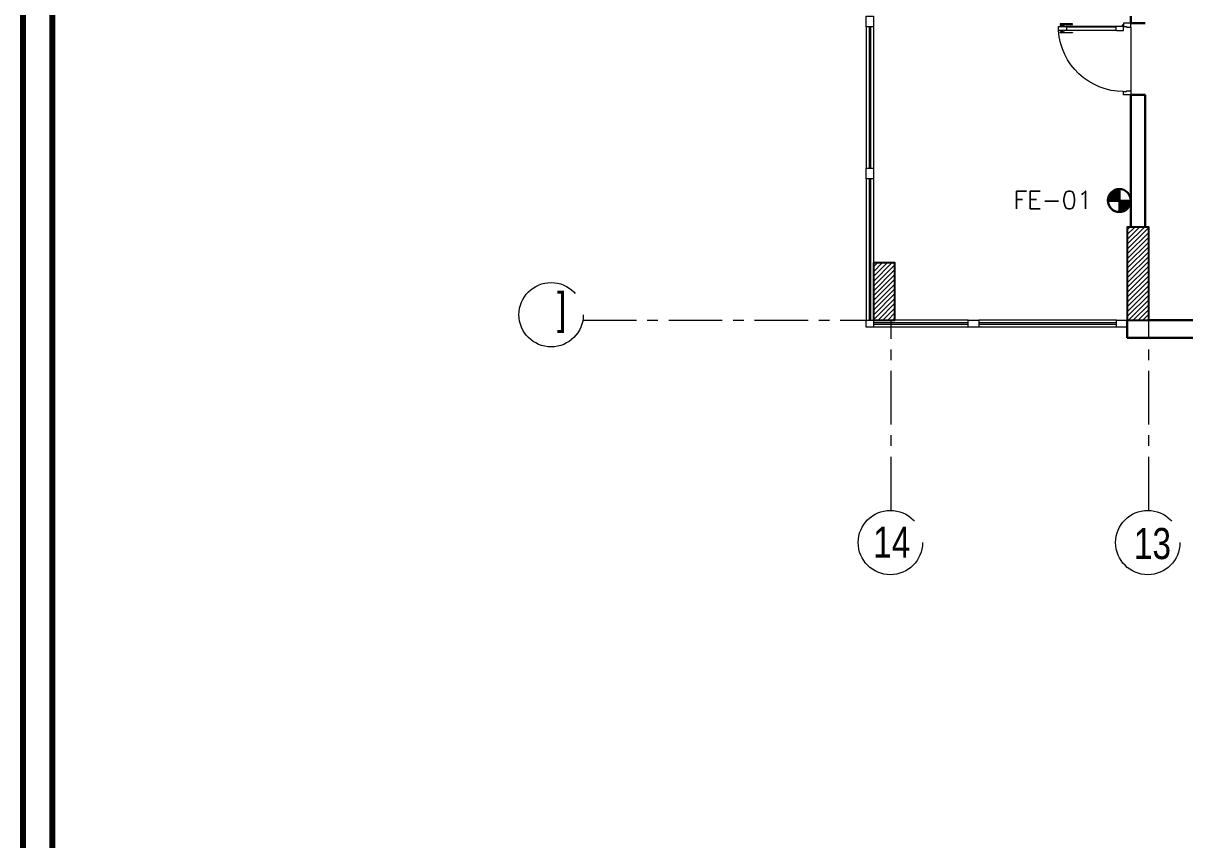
# Model space of a CAD drawing. Extents: x 846 to 947, y 375 to 797.
# Drawn here: x 846.37 to 862.61, y 692.15 to 703.57 of the extents above; entities that cross this region are included whole.
import ezdxf

# ---------------------------------------------------------------- set-up
doc = ezdxf.new("R2010")
doc.units = 0
doc.header["$MEASUREMENT"] = 0
doc.linetypes.add('CENTERX2', pattern=[4, 2.5, -0.5, 0.5, -0.5])
for name, color, linetype, lineweight in [('axis', 252, 'CENTERX2', 5), ('Column', 252, 'CONTINUOUS', 25), ('DOOR', 252, 'CONTINUOUS', 9), ('elev', 252, 'CONTINUOUS', 9), ('FF TEXT', 5, 'CONTINUOUS', 30), ('hatch', 252, 'CONTINUOUS', 9), ('R-SWTS-DET1', 252, 'CONTINUOUS', 5), ('txt in circle', 252, 'CONTINUOUS', 13), ('UG-BORDER', 20, 'CONTINUOUS', 80), ('Wall', 252, 'CONTINUOUS', 30), ('WINDOW', 252, 'CONTINUOUS', 5)]:
    doc.layers.add(name, color=color, linetype=linetype, lineweight=lineweight)
doc.styles.add('BASEERA 01', font='romans.shx')
doc.styles.add('SOSA2', font='SOSA.shx', dxfattribs={"width": 0.8})
pattern_1 = [(45, (1094.062773, 385.10031), (-0.0336759605, 0.0336759605), [])]

# ---------------------------------------------------------------- blocks, each defined once
blk = doc.blocks.new('d8')
at = {"layer": 'DOOR', "color": 252}
for p, q in [((32.119, -112.748), (32.119, -112.048)), ((32.124, -112.048), (32.124, -112.748)), ((32.171, -112.048), (32.171, -112.748)), ((32.176, -112.748), (32.176, -112.048))]:
    blk.add_line(p, q, dxfattribs=at)
at = {"layer": 'DOOR', "color": 251}
blk.add_line((32.131, -112.954), (33.02, -112.954), dxfattribs=at)
at = {"layer": 'DOOR', "color": 1}
for points in [[(32.092, -112.137), (32.084, -112.137), (32.084, -111.965), (32.092, -111.965)], [(32.103, -111.983), (32.097, -111.983), (32.097, -112.003), (32.103, -112.003)], [(32.192, -111.983), (32.199, -111.983), (32.199, -112.003), (32.192, -112.003)], [(32.204, -112.137), (32.212, -112.137), (32.212, -111.965), (32.204, -111.965)]]:
    blk.add_lwpolyline(points, close=True, dxfattribs=at)
for points in [[(32.092, -111.983, -1), (32.097, -111.983), (32.097, -111.983), (32.097, -112.003), (32.097, -112.003, -1), (32.092, -112.003), (32.092, -112.003)], [(32.204, -111.983, 1), (32.199, -111.983), (32.199, -111.983), (32.199, -112.003), (32.199, -112.003, 1), (32.204, -112.003), (32.204, -112.003)]]:
    blk.add_lwpolyline(points, format="xyb", close=True, dxfattribs=at)
for points in [[(32.109, -112.01), (32.103, -112.01), (32.103, -111.976), (32.109, -111.976)], [(32.12, -112.02), (32.109, -112.02), (32.109, -111.965), (32.12, -111.965)], [(32.187, -112.01), (32.192, -112.01), (32.192, -111.976), (32.187, -111.976)]]:
    blk.add_lwpolyline(points, dxfattribs=at)
at = {"layer": 'DOOR', "color": 5}
for points in [[(32.124, -112.053), (32.124, -112.053, -1), (32.124, -112.043)], [(32.171, -112.053), (32.171, -112.053, 1), (32.171, -112.043)], [(32.124, -112.743), (32.124, -112.743, 1), (32.124, -112.753)], [(32.171, -112.743), (32.171, -112.743, -1), (32.171, -112.753)]]:
    blk.add_lwpolyline(points, format="xyb", close=True, dxfattribs=at)
for points in [[(32.124, -112.043), (32.124, -112.054), (32.171, -112.054), (32.171, -112.043), (32.176, -112.043), (32.176, -111.943), (32.176, -111.943), (32.12, -111.943), (32.12, -112.043)], [(32.076, -112.954), (32.076, -112.854), (32.12, -112.854), (32.12, -112.892), (32.131, -112.892), (32.131, -112.954)], [(32.124, -112.754), (32.124, -112.743), (32.171, -112.743), (32.171, -112.754), (32.176, -112.754), (32.176, -112.854), (32.176, -112.854), (32.12, -112.854), (32.12, -112.754)], [(33.076, -112.954), (33.076, -112.854), (33.031, -112.854), (33.031, -112.892), (33.02, -112.892), (33.02, -112.954)]]:
    blk.add_lwpolyline(points, close=True, dxfattribs=at)
blk.add_lwpolyline([(32.176, -112.02), (32.187, -112.02), (32.187, -111.965), (32.176, -111.965)], dxfattribs=at)
blk.add_circle((32.109, -112.843), 0.0111, dxfattribs=at)
at = {"layer": 'DOOR', "color": 252}
blk.add_arc((32.118, -112.854), 0.913, 360, 86.3977, dxfattribs=at)
blk = doc.blocks.new('A$C11ED6BD5')
at = {"layer": 'axis', "color": 0, "ltscale": 0.3}
for p, q in [((-61.363, 0.25), (-57.3, 0.25)), ((-57.05, -2.411), (-57.05, 0.25)), ((-53.45, -2.411), (-53.45, 0.25))]:
    blk.add_line(p, q, dxfattribs=at)
at = {"layer": 'axis', "color": 0}
for centre in [(-61.807, 0.325), (-57.063, -2.861), (-53.463, -2.861)]:
    blk.add_circle(centre, 0.45, dxfattribs=at)
at = {"layer": 'txt in circle', "color": 0, "ltscale": 0.01, "attachment_point": 5, "style": 'SOSA2'}
for s, insert, char_height in [(']', (-61.66, 0.353), 0.435), ('14', (-57.043, -2.856), 0.4355), ('13', (-53.397, -2.878), 0.4355)]:
    blk.add_mtext(s, dxfattribs=dict(at, insert=insert, char_height=char_height))
blk = doc.blocks.new('A$C67844AE1')
at = {"layer": 'FF TEXT', "color": 1}
for p, q in [((0, 0.0845), (0, -0.0885)), ((0.0119, 0.0837), (0, 0.0722)), ((0.0256, 0.0807), (0, 0.0561)), ((0.0357, 0.0769), (0, 0.0425)), ((0.044, 0.0726), (0, 0.0302)), ((0.054, 0.0658), (0, 0.0138)), ((0.0631, 0.0574), (0, -0.0034)), ((0.0688, 0.0507), (0.0129, -0.0032)), ((0.0741, 0.0429), (0.0263, -0.0032)), ((0.0783, 0.0353), (0.0384, -0.0032)), ((0.082, 0.026), (0.0518, -0.0032)), ((0.0833, 0.014), (0.0655, -0.0032)), ((0.0863, 0.0059), (0.0769, -0.0032)), ((0.0867, -0.0032), (-0.0863, -0.0032)), ((-0.0855, -0.0139), (-0.0748, -0.0032)), ((-0.0834, -0.0243), (-0.0623, -0.0032)), ((-0.0803, -0.0337), (-0.0498, -0.0032)), ((-0.0764, -0.0423), (-0.0373, -0.0032)), ((-0.0717, -0.0501), (-0.0248, -0.0032)), ((-0.0664, -0.0573), (-0.0123, -0.0032)), ((-0.0604, -0.0638), (0, -0.0034)), ((-0.0538, -0.0696), (0, -0.0159)), ((-0.0461, -0.0751), (0, -0.029)), ((-0.0385, -0.0794), (0, -0.0408)), ((-0.0293, -0.0833), (0, -0.054)), ((-0.0189, -0.0864), (0, -0.0675)), ((-0.0093, -0.088), (0, -0.0787))]:
    blk.add_line(p, q, dxfattribs=at)
blk.add_circle((0.0002, -0.002), 0.0865, dxfattribs=at)

msp = doc.modelspace()

# ---------------------------------------------------------------- hatches: boundary and pattern name
at = {"layer": 'hatch'}
h = msp.add_hatch(dxfattribs=at)
h.set_pattern_fill('ANSI31', color=256, scale=0.015, style=0)
h.set_pattern_definition(pattern_1)
h.paths.add_polyline_path([(861.806, 699.422), (862.106, 699.422), (862.106, 700.722), (861.806, 700.722)])
h = msp.add_hatch(dxfattribs=at)
h.set_pattern_fill('ANSI31', color=256, scale=0.015, style=0)
h.set_pattern_definition(pattern_1)
h.paths.add_polyline_path([(861.806, 699.422), (862.106, 699.422), (862.106, 700.722), (861.806, 700.722)])
h = msp.add_hatch(dxfattribs=at)
h.set_pattern_fill('ANSI31', color=256, scale=0.015, style=0)
h.set_pattern_definition(pattern_1)
h.paths.add_polyline_path([(858.256, 699.422), (858.556, 699.422), (858.556, 700.222), (858.256, 700.222)])
h = msp.add_hatch(dxfattribs=at)
h.set_pattern_fill('ANSI31', color=256, scale=0.015, style=0)
h.set_pattern_definition(pattern_1)
h.paths.add_polyline_path([(858.256, 699.422), (858.556, 699.422), (858.556, 700.222), (858.256, 700.222)])

# ---------------------------------------------------------------- linework, layer by layer
at = {"layer": 'Column'}
for points in [[(861.806, 699.422), (862.106, 699.422), (862.106, 700.722), (861.806, 700.722)], [(861.806, 699.422), (862.106, 699.422), (862.106, 700.722), (861.806, 700.722)], [(858.256, 699.422), (858.556, 699.422), (858.556, 700.222), (858.256, 700.222)], [(858.256, 699.422), (858.556, 699.422), (858.556, 700.222), (858.256, 700.222)]]:
    msp.add_lwpolyline(points, close=True, dxfattribs=at)
at = {"layer": 'elev', "linetype": 'Continuous'}
for points in [[(858.156, 703.522), (858.156, 703.672), (858.256, 703.672), (858.256, 703.522)], [(858.156, 703.522), (858.156, 703.672), (858.256, 703.672), (858.256, 703.522)], [(858.156, 701.397), (858.156, 701.547), (858.256, 701.547), (858.256, 701.397)], [(858.156, 701.397), (858.156, 701.547), (858.256, 701.547), (858.256, 701.397)], [(858.156, 699.422), (858.256, 699.422), (858.256, 699.322), (858.156, 699.322)], [(858.156, 699.422), (858.256, 699.422), (858.256, 699.322), (858.156, 699.322)], [(859.581, 699.422), (859.731, 699.422), (859.731, 699.322), (859.581, 699.322)], [(859.581, 699.422), (859.731, 699.422), (859.731, 699.322), (859.581, 699.322)], [(861.656, 699.422), (861.806, 699.422), (861.806, 699.322), (861.656, 699.322)], [(861.656, 699.422), (861.806, 699.422), (861.806, 699.322), (861.656, 699.322)]]:
    msp.add_lwpolyline(points, close=True, dxfattribs=at)
at = {"layer": 'UG-BORDER'}
for p, q in [((846.366, 658.986), (846.366, 725.686)), ((846.77, 725.282), (846.77, 659.391))]:
    msp.add_line(p, q, dxfattribs=at)
at = {"layer": 'Wall', "linetype": 'Continuous'}
for p, q in [((861.856, 703.572), (862.056, 703.572)), ((861.856, 703.572), (862.056, 703.572)), ((861.856, 702.572), (862.056, 702.572)), ((861.856, 702.572), (862.056, 702.572)), ((861.806, 699.172), (861.806, 699.422)), ((861.806, 699.172), (861.806, 699.422)), ((866.706, 699.422), (862.106, 699.422)), ((866.706, 699.422), (862.106, 699.422)), ((867.131, 699.172), (861.806, 699.172)), ((867.131, 699.172), (861.806, 699.172))]:
    msp.add_line(p, q, dxfattribs=at)
for points in [[(861.856, 703.672), (861.856, 703.572)], [(861.856, 703.672), (861.856, 703.572)], [(861.856, 702.572), (861.856, 700.722)], [(861.856, 702.572), (861.856, 700.722)], [(862.056, 702.572), (862.056, 700.722)], [(862.056, 702.572), (862.056, 700.722)]]:
    msp.add_lwpolyline(points, dxfattribs=at)
at = {"layer": 'WINDOW', "linetype": 'Continuous'}
for p, q in [((858.156, 703.522), (858.156, 701.547)), ((858.156, 703.522), (858.156, 701.547)), ((858.196, 703.522), (858.196, 701.547)), ((858.196, 703.522), (858.196, 701.547)), ((858.216, 703.522), (858.216, 701.547)), ((858.216, 703.522), (858.216, 701.547)), ((858.256, 703.522), (858.256, 701.547)), ((858.256, 703.522), (858.256, 701.547)), ((858.156, 701.397), (858.156, 699.422)), ((858.156, 701.397), (858.156, 699.422)), ((858.196, 701.397), (858.196, 699.422)), ((858.196, 701.397), (858.196, 699.422)), ((858.216, 701.397), (858.216, 699.422)), ((858.216, 701.397), (858.216, 699.422)), ((858.256, 701.397), (858.256, 699.422)), ((858.256, 701.397), (858.256, 699.422)), ((859.581, 699.422), (858.256, 699.422)), ((859.581, 699.422), (858.256, 699.422)), ((859.581, 699.382), (858.256, 699.382)), ((859.581, 699.382), (858.256, 699.382)), ((859.581, 699.362), (858.256, 699.362)), ((859.581, 699.362), (858.256, 699.362)), ((861.656, 699.422), (859.731, 699.422)), ((861.656, 699.422), (859.731, 699.422)), ((861.656, 699.382), (859.731, 699.382)), ((861.656, 699.382), (859.731, 699.382)), ((861.656, 699.362), (859.731, 699.362)), ((861.656, 699.362), (859.731, 699.362)), ((859.581, 699.322), (858.256, 699.322)), ((859.581, 699.322), (858.256, 699.322)), ((861.656, 699.322), (859.731, 699.322)), ((861.656, 699.322), (859.731, 699.322))]:
    msp.add_line(p, q, dxfattribs=at)

# ---------------------------------------------------------------- block references
at = {"layer": 'axis'}
msp.add_blockref('A$C11ED6BD5', (915.556, 699.172), dxfattribs=at)
msp.add_blockref('A$C11ED6BD5', (915.556, 699.172), dxfattribs=at)
at = {"layer": 'FF TEXT', "xscale": -1.853654007063596, "yscale": 1.853654007063596, "zscale": 1.853654007096103}
msp.add_blockref('A$C67844AE1', (861.696, 701.097), dxfattribs=at)
at = {"layer": 'R-SWTS-DET1', "linetype": 'Continuous', "xscale": -1, "rotation": 90}
msp.add_blockref('d8', (748.902, 735.648), dxfattribs=at)
msp.add_blockref('d8', (748.902, 735.648), dxfattribs=at)

# ---------------------------------------------------------------- texts
at = {"layer": 'FF TEXT', "color": 5, "ltscale": 0.05, "style": 'BASEERA 01'}
msp.add_text(' FE-01', height=0.25, dxfattribs=at).set_placement((860.042, 700.976))

doc.saveas('drawing.dxf')
